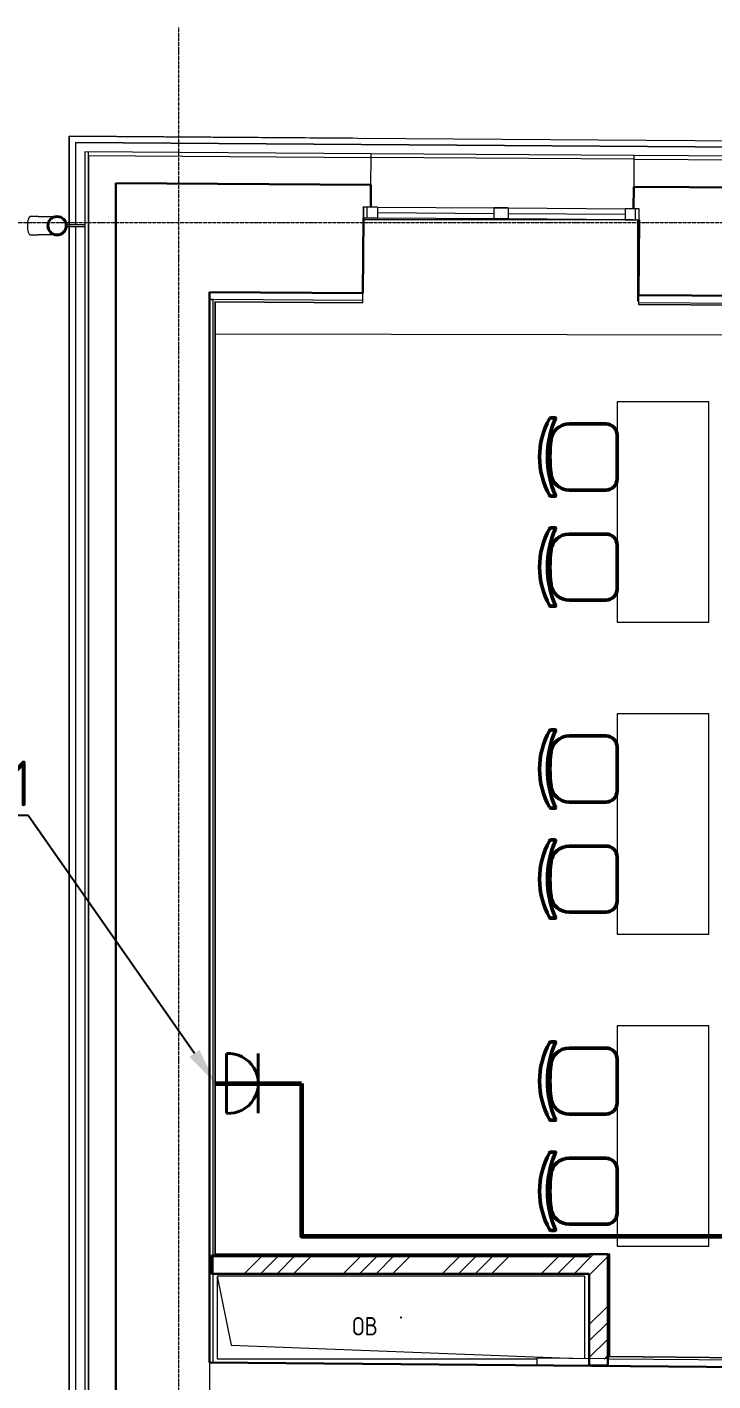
# Model space of a CAD drawing. Header units: millimetres. Extents: x -32 to 417638015, y -35 to 175284279.
# Drawn here: x 1288281 to 1292014, y 88588 to 95964 of the extents above; entities that cross this region are included whole.
import ezdxf
from ezdxf import colors
from ezdxf.entities.mleader import LeaderData, LeaderLine
from ezdxf.math import Vec2, Vec3

# ---------------------------------------------------------------- set-up
doc = ezdxf.new("R2010")
doc.units = ezdxf.units.MM
doc.linetypes.add('ADSK_Линия сетки', pattern=[25, 20, -2.5, 0, -2.5])
for name, color, linetype, lineweight in [('_ Окна', 7, 'Continuous', 9), ('_ЭМ_гофра', 5, 'Continuous', 60), ('Аннотация', 7, 'Continuous', 18), ('Обобщенные модели', 7, 'Continuous', 18), ('Окна', 7, 'Continuous', 9), ('Оси', 253, 'Continuous', 9), ('Перекрытие', 7, 'Continuous', 18), ('Стены наружные', 7, 'Continuous', 18), ('Стены несущие', 7, 'Continuous', 30), ('Стены отделка', 7, 'Continuous', 30), ('Стены штриховка', 7, 'Continuous', 9), ('ТХ', 5, 'Continuous', 0), ('ТХ_Задание ЭОМ_СС', 6, 'Continuous', 0), ('ШТРИХОВКА', 252, 'Continuous', 15), ('ЭМ', 5, 'Continuous', 40)]:
    doc.layers.add(name, color=color, linetype=linetype, lineweight=lineweight)
doc.layers.add('_ЭМ_Надписи', color=7, linetype='Continuous')
doc.styles.add('GOST Common_4', font='GOST_Common.ttf', dxfattribs={"width": 0.9, "height": 200})
doc.styles.add('ЭОМ', font='isocpeur.ttf', dxfattribs={"width": 0.85, "height": 250})
pattern_1 = [(45, (591.94, 243.9), (-269.4077, 269.4077), []), (45, (681.74, 243.9), (-269.4077, 269.4077), []), (45, (771.54, 243.9), (-269.4077, 269.4077), []), (45, (861.35, 243.9), (-269.4077, 269.4077), [])]

# ---------------------------------------------------------------- blocks, each defined once
blk = doc.blocks.new('_ЭМ_ТХ2_4 Этаж')
at = {"color": 8, "linetype": 'ByBlock', "lineweight": -2}
for p, q in [((1940.9, 42072.2), (1962.6, 42072.2)), ((1940.9, 42072.2), (1962.6, 42072.2)), ((2239.9, 42038.7), (2039.6, 42038.7)), ((2239.9, 42038.7), (2039.6, 42038.7)), ((2299.9, 41978.8), (2299.9, 41738.7)), ((2299.9, 41978.8), (2299.9, 41738.7)), ((2239.9, 41678.7), (2039.6, 41678.7)), ((2239.9, 41678.7), (2039.6, 41678.7)), ((1940.9, 41645.2), (1962.6, 41645.2)), ((1940.9, 41645.2), (1962.6, 41645.2)), ((1940.9, 41472.2), (1962.6, 41472.2)), ((1940.9, 41472.2), (1962.6, 41472.2)), ((2239.9, 41438.7), (2039.6, 41438.7)), ((2239.9, 41438.7), (2039.6, 41438.7)), ((2299.9, 41378.8), (2299.9, 41138.7)), ((2299.9, 41378.8), (2299.9, 41138.7)), ((1940.9, 41045.2), (1962.6, 41045.2)), ((1940.9, 41045.2), (1962.6, 41045.2)), ((2239.9, 41078.7), (2039.6, 41078.7)), ((2239.9, 41078.7), (2039.6, 41078.7)), ((1940.9, 40372.2), (1962.6, 40372.2)), ((1940.9, 40372.2), (1962.6, 40372.2)), ((2239.9, 40338.7), (2039.6, 40338.7)), ((2239.9, 40338.7), (2039.6, 40338.7)), ((2299.9, 40278.8), (2299.9, 40038.7)), ((2299.9, 40278.8), (2299.9, 40038.7)), ((2239.9, 39978.7), (2039.6, 39978.7)), ((2239.9, 39978.7), (2039.6, 39978.7)), ((1940.9, 39945.2), (1962.6, 39945.2)), ((1940.9, 39945.2), (1962.6, 39945.2)), ((1940.9, 39772.2), (1962.6, 39772.2)), ((1940.9, 39772.2), (1962.6, 39772.2)), ((2239.9, 39738.7), (2039.6, 39738.7)), ((2239.9, 39738.7), (2039.6, 39738.7)), ((2299.9, 39678.8), (2299.9, 39438.7)), ((2299.9, 39678.8), (2299.9, 39438.7)), ((1940.9, 39345.2), (1962.6, 39345.2)), ((1940.9, 39345.2), (1962.6, 39345.2)), ((2239.9, 39378.7), (2039.6, 39378.7)), ((2239.9, 39378.7), (2039.6, 39378.7)), ((1940.9, 38672.2), (1962.6, 38672.2)), ((1940.9, 38672.2), (1962.6, 38672.2)), ((2239.9, 38638.7), (2039.6, 38638.7)), ((2239.9, 38638.7), (2039.6, 38638.7)), ((2299.9, 38578.8), (2299.9, 38338.7)), ((2299.9, 38578.8), (2299.9, 38338.7)), ((1940.9, 38245.2), (1962.6, 38245.2)), ((1940.9, 38245.2), (1962.6, 38245.2)), ((2239.9, 38278.7), (2039.6, 38278.7)), ((2239.9, 38278.7), (2039.6, 38278.7)), ((1940.9, 38072.2), (1962.6, 38072.2)), ((1940.9, 38072.2), (1962.6, 38072.2)), ((2239.9, 38038.7), (2039.6, 38038.7)), ((2239.9, 38038.7), (2039.6, 38038.7)), ((2299.9, 37978.8), (2299.9, 37738.7)), ((2299.9, 37978.8), (2299.9, 37738.7)), ((1940.9, 37645.2), (1962.6, 37645.2)), ((1940.9, 37645.2), (1962.6, 37645.2)), ((2239.9, 37678.7), (2039.6, 37678.7)), ((2239.9, 37678.7), (2039.6, 37678.7))]:
    blk.add_line(p, q, dxfattribs=at)
for centre, radius, start, end in [((2309, 41858.7), 430.5, 150.99166, 209.00834), ((2309, 41858.7), 430.5, 150.99166, 209.00834), ((2442.2, 41858.7), 520.8, 156.31951, 203.68049), ((2442.2, 41858.7), 520.8, 156.31951, 203.68049), ((1940.9, 42062.2), 10, 90, 148.06825), ((1940.9, 42062.2), 10, 90, 148.06825), ((1962.6, 42069.2), 3, 333.89783, 90), ((1962.6, 42069.2), 3, 333.89783, 90), ((2039.6, 41938.7), 100, 90, 174.25844), ((2039.6, 41938.7), 100, 90, 174.25844), ((2239.9, 41978.7), 60, 0, 90), ((2239.9, 41978.7), 60, 0, 90), ((2735.5, 41858.7), 800.4, 173.24698, 186.75302), ((2735.5, 41858.7), 800.4, 173.24698, 186.75302), ((2039.6, 41778.7), 100, 185.74156, 270), ((2039.6, 41778.7), 100, 185.74156, 270), ((2239.9, 41738.7), 60, 270, 0), ((2239.9, 41738.7), 60, 270, 0), ((1940.9, 41655.2), 10, 211.93175, 270), ((1940.9, 41655.2), 10, 211.93175, 270), ((1962.6, 41648.2), 3, 270, 26.10217), ((1962.6, 41648.2), 3, 270, 26.10217), ((2309, 41258.7), 430.5, 150.99166, 209.00834), ((2309, 41258.7), 430.5, 150.99166, 209.00834), ((2442.2, 41258.7), 520.8, 156.31951, 203.68049), ((2442.2, 41258.7), 520.8, 156.31951, 203.68049), ((1940.9, 41462.2), 10, 90, 148.06825), ((1940.9, 41462.2), 10, 90, 148.06825), ((1962.6, 41469.2), 3, 333.89783, 90), ((1962.6, 41469.2), 3, 333.89783, 90), ((2039.6, 41338.7), 100, 90, 174.25844), ((2039.6, 41338.7), 100, 90, 174.25844), ((2239.9, 41378.7), 60, 0, 90), ((2239.9, 41378.7), 60, 0, 90), ((2735.5, 41258.7), 800.4, 173.24698, 186.75302), ((2735.5, 41258.7), 800.4, 173.24698, 186.75302), ((2039.6, 41178.7), 100, 185.74156, 270), ((2039.6, 41178.7), 100, 185.74156, 270), ((2239.9, 41138.7), 60, 270, 0), ((2239.9, 41138.7), 60, 270, 0), ((1940.9, 41055.2), 10, 211.93175, 270), ((1940.9, 41055.2), 10, 211.93175, 270), ((1962.6, 41048.2), 3, 270, 26.10217), ((1962.6, 41048.2), 3, 270, 26.10217), ((2309, 40158.7), 430.5, 150.99166, 209.00834), ((2309, 40158.7), 430.5, 150.99166, 209.00834), ((2442.2, 40158.7), 520.8, 156.31951, 203.68049), ((2442.2, 40158.7), 520.8, 156.31951, 203.68049), ((1940.9, 40362.2), 10, 90, 148.06825), ((1940.9, 40362.2), 10, 90, 148.06825), ((1962.6, 40369.2), 3, 333.89783, 90), ((1962.6, 40369.2), 3, 333.89783, 90), ((2039.6, 40238.7), 100, 90, 174.25844), ((2039.6, 40238.7), 100, 90, 174.25844), ((2239.9, 40278.7), 60, 0, 90), ((2239.9, 40278.7), 60, 0, 90), ((2735.5, 40158.7), 800.4, 173.24698, 186.75302), ((2735.5, 40158.7), 800.4, 173.24698, 186.75302), ((2039.6, 40078.7), 100, 185.74156, 270), ((2039.6, 40078.7), 100, 185.74156, 270), ((2239.9, 40038.7), 60, 270, 0), ((2239.9, 40038.7), 60, 270, 0), ((1940.9, 39955.2), 10, 211.93175, 270), ((1940.9, 39955.2), 10, 211.93175, 270), ((1962.6, 39948.2), 3, 270, 26.10217), ((1962.6, 39948.2), 3, 270, 26.10217), ((2309, 39558.7), 430.5, 150.99166, 209.00834), ((2309, 39558.7), 430.5, 150.99166, 209.00834), ((2442.2, 39558.7), 520.8, 156.31951, 203.68049), ((2442.2, 39558.7), 520.8, 156.31951, 203.68049), ((1940.9, 39762.2), 10, 90, 148.06825), ((1940.9, 39762.2), 10, 90, 148.06825), ((1962.6, 39769.2), 3, 333.89783, 90), ((1962.6, 39769.2), 3, 333.89783, 90), ((2039.6, 39638.7), 100, 90, 174.25844), ((2039.6, 39638.7), 100, 90, 174.25844), ((2239.9, 39678.7), 60, 0, 90), ((2239.9, 39678.7), 60, 0, 90), ((2735.5, 39558.7), 800.4, 173.24698, 186.75302), ((2735.5, 39558.7), 800.4, 173.24698, 186.75302), ((2039.6, 39478.7), 100, 185.74156, 270), ((2039.6, 39478.7), 100, 185.74156, 270), ((2239.9, 39438.7), 60, 270, 0), ((2239.9, 39438.7), 60, 270, 0), ((1940.9, 39355.2), 10, 211.93175, 270), ((1940.9, 39355.2), 10, 211.93175, 270), ((1962.6, 39348.2), 3, 270, 26.10217), ((1962.6, 39348.2), 3, 270, 26.10217), ((2309, 38458.7), 430.5, 150.99166, 209.00834), ((2309, 38458.7), 430.5, 150.99166, 209.00834), ((2442.2, 38458.7), 520.8, 156.31951, 203.68049), ((2442.2, 38458.7), 520.8, 156.31951, 203.68049), ((1940.9, 38662.2), 10, 90, 148.06825), ((1940.9, 38662.2), 10, 90, 148.06825), ((1962.6, 38669.2), 3, 333.89783, 90), ((1962.6, 38669.2), 3, 333.89783, 90), ((2039.6, 38538.7), 100, 90, 174.25844), ((2039.6, 38538.7), 100, 90, 174.25844), ((2239.9, 38578.7), 60, 0, 90), ((2239.9, 38578.7), 60, 0, 90), ((2735.5, 38458.7), 800.4, 173.24698, 186.75302), ((2735.5, 38458.7), 800.4, 173.24698, 186.75302), ((2039.6, 38378.7), 100, 185.74156, 270), ((2039.6, 38378.7), 100, 185.74156, 270), ((2239.9, 38338.7), 60, 270, 0), ((2239.9, 38338.7), 60, 270, 0), ((1940.9, 38255.2), 10, 211.93175, 270), ((1940.9, 38255.2), 10, 211.93175, 270), ((1962.6, 38248.2), 3, 270, 26.10217), ((1962.6, 38248.2), 3, 270, 26.10217), ((2309, 37858.7), 430.5, 150.99166, 209.00834), ((2309, 37858.7), 430.5, 150.99166, 209.00834), ((2442.2, 37858.7), 520.8, 156.31951, 203.68049), ((2442.2, 37858.7), 520.8, 156.31951, 203.68049), ((1940.9, 38062.2), 10, 90, 148.06825), ((1940.9, 38062.2), 10, 90, 148.06825), ((1962.6, 38069.2), 3, 333.89783, 90), ((1962.6, 38069.2), 3, 333.89783, 90), ((2039.6, 37938.7), 100, 90, 174.25844), ((2039.6, 37938.7), 100, 90, 174.25844), ((2239.9, 37978.7), 60, 0, 90), ((2239.9, 37978.7), 60, 0, 90), ((2735.5, 37858.7), 800.4, 173.24698, 186.75302), ((2735.5, 37858.7), 800.4, 173.24698, 186.75302), ((2039.6, 37778.7), 100, 185.74156, 270), ((2039.6, 37778.7), 100, 185.74156, 270), ((2239.9, 37738.7), 60, 270, 0), ((2239.9, 37738.7), 60, 270, 0), ((1940.9, 37655.2), 10, 211.93175, 270), ((1940.9, 37655.2), 10, 211.93175, 270), ((1962.6, 37648.2), 3, 270, 26.10217), ((1962.6, 37648.2), 3, 270, 26.10217)]:
    blk.add_arc(centre, radius, start, end, dxfattribs=at)
at = {"layer": 'ТХ', "color": 8}
for p, q in [((2799.9, 42158.7), (2299.9, 42158.7)), ((2299.9, 42158.7), (2299.9, 40958.7)), ((2799.9, 40958.7), (2799.9, 42158.7)), ((2299.9, 40958.7), (2799.9, 40958.7)), ((2799.9, 40458.7), (2299.9, 40458.7)), ((2299.9, 40458.7), (2299.9, 39258.7)), ((2799.9, 39258.7), (2799.9, 40458.7)), ((2299.9, 39258.7), (2799.9, 39258.7)), ((2799.9, 38758.7), (2299.9, 38758.7)), ((2299.9, 38758.7), (2299.9, 37558.7)), ((2799.9, 37558.7), (2799.9, 38758.7)), ((2299.9, 37558.7), (2799.9, 37558.7))]:
    blk.add_line(p, q, dxfattribs=at)
blk = doc.blocks.new('План 4 этажа')
at = {"layer": 'Стены штриховка', "lineweight": 9}
h = blk.add_hatch(dxfattribs=at)
h.set_pattern_fill('ANSI34', color=8, scale=20)
h.set_pattern_definition(pattern_1)
h.paths.add_polyline_path([(-5815.848, 37647.96), (-3759.286, 37647.96), (-3759.286, 37741.96), (-5815.848, 37747.96), (-5815.848, 37687.96)])
h = blk.add_hatch(dxfattribs=at)
h.set_pattern_fill('ANSI34', color=8, scale=20)
h.set_pattern_definition(pattern_1)
h.paths.add_polyline_path([(-3759.286, 37174.262), (-3659.286, 37184.53), (-3659.286, 37753.96), (-3759.286, 37753.96), (-3759.286, 37184.53)])
at = {"layer": '_ Окна', "color": 8, "lineweight": 18}
for p, q in [((-4988.806, 43399.575), (-4988.404, 43459.574)), ((-4988.404, 43459.574), (-4912.405, 43459.063)), ((-4912.405, 43459.063), (-4912.808, 43399.065)), ((-4276.823, 43394.793), (-4276.42, 43454.792)), ((-4276.42, 43454.792), (-4200.421, 43454.282)), ((-4200.421, 43454.282), (-4200.824, 43394.283)), ((-3564.436, 43450.01), (-3564.839, 43390.012)), ((-3488.437, 43449.5), (-3564.436, 43450.01)), ((-3488.84, 43389.501), (-3488.437, 43449.5)), ((-4912.808, 43399.065), (-4988.806, 43399.575)), ((-4200.824, 43394.283), (-4276.823, 43394.793)), ((-3564.839, 43390.012), (-3488.84, 43389.501))]:
    blk.add_line(p, q, dxfattribs=at)
at = {"layer": '_ Окна', "color": 8}
for p, q in [((-4968.807, 43399.441), (-4968.404, 43459.439)), ((-3508.84, 43389.635), (-3508.437, 43449.634)), ((-4912.607, 43429.064), (-4276.621, 43424.793)), ((-4200.623, 43424.282), (-3564.637, 43420.011))]:
    blk.add_line(p, q, dxfattribs=at)
at = {"layer": 'Обобщенные модели', "color": 8}
for p, q in [((-6759.496, 43407.334), (-6802, 43407.334)), ((-6802, 43307.334), (-6759.496, 43307.334)), ((-6505.848, 43362.334), (-6604.989, 43362.334)), ((-6604.989, 43352.334), (-6505.848, 43352.334)), ((-3784.286, 37634.541), (-5784.286, 37634.541)), ((-5784.286, 37634.541), (-5784.286, 37184.541)), ((-5784.286, 37634.541), (-5709.286, 37259.541)), ((-3784.286, 37634.541), (-5784.286, 37634.541)), ((-5784.286, 37634.541), (-5784.286, 37184.541)), ((-3784.286, 37185.733), (-3784.286, 37634.541)), ((-3784.286, 37185.733), (-3784.286, 37634.541)), ((-5709.286, 37259.541), (-3823.772, 37186.08)), ((-5784.286, 37184.541), (-4045.133, 37184.541)), ((-5784.286, 37184.541), (-4045.133, 37184.541))]:
    blk.add_line(p, q, dxfattribs=at)
at = {"layer": 'Обобщенные модели', "color": 8, "flags": 128}
for points in [[(-6759.496, 43407.334), (-6753.828, 43407.334), (-6748.243, 43407.334), (-6742.751, 43407.334), (-6737.36, 43407.334), (-6732.078, 43407.334), (-6726.914, 43407.334), (-6721.876, 43407.334), (-6716.973, 43407.334), (-6712.212, 43407.334), (-6707.601, 43407.334), (-6703.147, 43407.334), (-6698.857, 43407.334), (-6694.738, 43407.334), (-6690.798, 43407.334), (-6687.041, 43407.334), (-6683.474, 43407.334), (-6680.103, 43407.334), (-6676.933, 43407.334), (-6673.97, 43407.334), (-6671.217, 43407.334), (-6668.865, 43407.334)], [(-6668.865, 43307.334), (-6670.136, 43307.334), (-6672.799, 43307.334), (-6675.675, 43307.334), (-6678.76, 43307.334), (-6682.048, 43307.334), (-6685.534, 43307.334), (-6689.212, 43307.334), (-6693.077, 43307.334), (-6697.123, 43307.334), (-6701.342, 43307.334), (-6705.729, 43307.334), (-6710.276, 43307.334), (-6714.975, 43307.334), (-6719.82, 43307.334), (-6724.803, 43307.334), (-6729.915, 43307.334), (-6735.149, 43307.334), (-6740.496, 43307.334), (-6745.947, 43307.334), (-6751.495, 43307.334), (-6757.129, 43307.334), (-6759.496, 43307.334)]]:
    blk.add_lwpolyline(points, dxfattribs=at)
at = {"layer": 'Обобщенные модели', "color": 8}
for centre, radius, start, end in [((-6655.848, 43357.334), 52, 0, 180), ((-6655.848, 43357.334), 52, 180, 0), ((-4784.286, 37409.541), 2.5, 0, 180), ((-4784.286, 37409.541), 2.5, 180, 0), ((-4784.286, 37409.541), 2.5, 195, 210), ((-4784.286, 37409.541), 2.5, 240, 0), ((-4784.286, 37409.541), 2.5, 0, 105)]:
    blk.add_arc(centre, radius, start, end, dxfattribs=at)
at = {"layer": 'Обобщенные модели', "color": 8, "lineweight": 40}
for start, end in [(0, 180), (180, 0)]:
    blk.add_arc((-6655.848, 43357.334), 50, start, end, dxfattribs=at)
at = {"layer": 'Обобщенные модели', "color": 8}
for start_param, end_param in [(3.14159265, 4.71238898), (4.71238898, 6.28318531)]:
    blk.add_ellipse((-6802, 43357.334), major_axis=(0, -50), ratio=0.30901699, start_param=start_param, end_param=end_param, dxfattribs=at)
at = {"layer": 'Окна', "color": 8}
for p, q in [((-4988.404, 43459.574), (-4988.806, 43399.575)), ((-4912.405, 43459.063), (-4988.404, 43459.574)), ((-4912.405, 43459.063), (-4276.42, 43454.792)), ((-4200.421, 43454.282), (-4276.42, 43454.792)), ((-4200.421, 43454.282), (-3564.436, 43450.01)), ((-3488.437, 43449.5), (-3564.436, 43450.01)), ((-3488.84, 43389.501), (-3488.437, 43449.5)), ((-4988.806, 43399.575), (-4912.808, 43399.065)), ((-4276.823, 43394.793), (-4912.808, 43399.065)), ((-4276.823, 43394.793), (-4200.824, 43394.283)), ((-3564.839, 43390.012), (-4200.824, 43394.283)), ((-3564.839, 43390.012), (-3488.84, 43389.501))]:
    blk.add_line(p, q, dxfattribs=at)
at = {"layer": 'Оси', "color": 8, "linetype": 'ADSK_Линия сетки'}
for p, q in [((-5993.495, -3353.101), (-5993.495, 44439.553)), ((-10052.178, 43374.489), (56511.792, 43374.489))]:
    blk.add_line(p, q, dxfattribs=at)
at = {"layer": 'Перекрытие', "color": 8}
for p, q in [((-3522.768, 43389.729), (-4988.873, 43389.729)), ((-3494.759, 42946.312), (-3494.759, 43389.541)), ((-3491.817, 42946.312), (-3494.759, 42946.312)), ((-5793.848, 42767.499), (3181.505, 42755.035))]:
    blk.add_line(p, q, dxfattribs=at)
at = {"layer": 'Стены наружные', "color": 8}
for p, q in [((-6590.848, 43362.111), (-6590.848, 43845.358)), ((-6590.848, 43845.358), (4090.323, 43773.609)), ((-6555.848, 43810.123), (-6555.848, 43361.986)), ((4055.499, 43738.842), (-6555.848, 43810.123)), ((-6555.848, 43810.108), (4055.489, 43738.843)), ((-3516.489, 43739.695), (-4946.457, 43749.298)), ((-3516.623, 43719.695), (-4946.591, 43729.299)), ((-6590.848, 32262.111), (-6590.848, 43352.558)), ((-6555.848, 43352.683), (-6555.848, 32261.986))]:
    blk.add_line(p, q, dxfattribs=at)
at = {"layer": 'Стены несущие', "color": 8}
for p, q in [((-4947.599, 43579.302), (-6335.848, 43588.626)), ((-6335.848, 43588.626), (-6335.848, 35746.673)), ((-4948.404, 43459.305), (-4947.599, 43579.302)), ((-3517.631, 43569.699), (-3518.437, 43449.701)), ((-1921.314, 43558.978), (-3517.631, 43569.699)), ((-3487.437, 43449.493), (-3488.437, 43449.5)), ((-4991.56, 42989.584), (-4988.806, 43399.575)), ((-3488.84, 43389.501), (-3491.594, 42979.51)), ((-6335.848, 35746.673), (-6335.848, 42998.612)), ((-5825.848, 37163.657), (-5825.848, 42995.187)), ((-4991.56, 42989.584), (-5825.807, 42995.187)), ((-4991.56, 42989.584), (-4991.56, 42989.584)), ((-3491.594, 42979.51), (-1965.275, 42969.26)), ((-3759.286, 37747.96), (-5815.848, 37747.96)), ((-5815.848, 37747.96), (-5815.848, 37647.96)), ((-3759.286, 37753.96), (-3759.286, 37741.96)), ((-3659.286, 37753.96), (-3759.286, 37753.96)), ((-3659.286, 37147.96), (-3659.286, 37753.96)), ((-5815.848, 37647.96), (-3759.286, 37647.96)), ((-3759.286, 37647.96), (-3759.286, 37147.96)), ((1040.526, 37103.368), (-5825.848, 37163.657)), ((-3759.286, 37147.96), (-3659.286, 37147.96))]:
    blk.add_line(p, q, dxfattribs=at)
at = {"layer": 'Стены отделка', "color": 8, "lineweight": 9}
for p, q in [((-5046.077, 43834.984), (-6590.848, 43845.358)), ((-6590.848, 43845.358), (-6590.848, 35807.743)), ((-4946.457, 43749.298), (-6505.848, 43759.771)), ((-6505.848, 43759.771), (-6505.848, 35746.673)), ((-6485.848, 43739.636), (-4946.591, 43729.299)), ((-4946.591, 43729.299), (-4946.457, 43749.298)), ((-3516.489, 43739.695), (-3517.631, 43569.699)), ((-3515.489, 43739.688), (-3516.489, 43739.695)), ((-1980.524, 43729.379), (-3515.489, 43739.688)), ((-4947.599, 43579.302), (-4946.591, 43729.299)), ((-3516.623, 43719.695), (-1920.306, 43708.974)), ((-6335.848, 42998.612), (-6335.848, 43588.626)), ((-3517.631, 43569.699), (-3517.631, 43569.699)), ((-5825.807, 42995.187), (-5826.076, 42955.188)), ((-5826.076, 42955.188), (-5805.848, 42955.052)), ((-5805.848, 42955.186), (-5825.848, 42955.186)), ((-5805.848, 37163.657), (-5805.848, 42955.186)), ((-5793.848, 42942.971), (-4991.909, 42937.585)), ((-5793.848, 37753.96), (-5793.848, 42942.971)), ((-4991.909, 42937.585), (-4991.829, 42949.585)), ((-4991.829, 42949.585), (-4991.56, 42989.584)), ((-3491.862, 42939.511), (-3491.943, 42927.512)), ((-3491.943, 42927.512), (-1965.624, 42917.261)), ((-3491.594, 42979.51), (-3491.862, 42939.511)), ((-3490.862, 42939.505), (-3491.862, 42939.511)), ((-3491.594, 42979.51), (-3491.594, 42979.51)), ((-5805.848, 37741.96), (-3759.286, 37741.96)), ((-3759.286, 37753.96), (-5793.848, 37753.96)), ((-3649.286, 37753.96), (-3659.286, 37753.96)), ((-3647.286, 37196.531), (-3647.286, 37751.96)), ((-4045.102, 37188.023), (-4045.453, 37148.025)), ((-3649.286, 37184.548), (-4045.102, 37188.023)), ((1040.983, 37155.366), (-3647.286, 37196.531)), ((-5825.848, 37163.657), (-5805.848, 37163.657))]:
    blk.add_line(p, q, dxfattribs=at)
at = {"layer": 'Стены штриховка', "color": 8}
for p, q in [((-6485.848, 35746.673), (-6485.848, 43759.637)), ((-6485.848, 43739.636), (-6485.848, 35746.673)), ((-4991.829, 42949.585), (-5805.848, 42955.052)), ((-5795.848, 42944.985), (-4991.896, 42939.585)), ((-5795.848, 37751.96), (-5795.848, 42944.985)), ((-3491.93, 42929.512), (-1965.611, 42919.261)), ((-3490.862, 42939.505), (-1965.544, 42929.261)), ((-3759.286, 37751.96), (-5795.848, 37751.96)), ((-3647.286, 37751.96), (-3659.286, 37751.96)), ((-3649.286, 37194.548), (-3649.286, 37753.96)), ((-3647.286, 37753.96), (-3649.286, 37753.96)), ((-3647.286, 37751.96), (-3647.286, 37753.96)), ((1040.965, 37153.366), (-3649.286, 37194.548)), ((-3649.286, 37184.548), (1029.878, 37143.463)), ((-5825.848, 37163.657), (-5825.848, 36783.642))]:
    blk.add_line(p, q, dxfattribs=at)
at = {"layer": 'Аннотация', "color": 8, "lineweight": 9, "insert": (-4911.261, 37411.702), "char_height": 100, "width": 149.985, "attachment_point": 3, "line_spacing_factor": 1.022766, "style": 'GOST Common_4'}
blk.add_mtext('\\pxqr,t3.6,7.2,10.8,14.4,18,21.6,25.2,28.8,32.4,36,39.6,43.2,46.8,50.4,54,57.6,61.2,64.8,68.4,72,75.6,79.2,82.8,86.4,90,93.6,97.2,100.8,104.4,108,111.6,115.2;{ОВ}', dxfattribs=at)
blk = doc.blocks.new('1м розетка IP20')
at = {"layer": 'ЭМ', "color": 5}
for p, q in [((-10.5, 162.7), (-10.5, -162.7)), ((163.1, 162.7), (163.1, -162.7)), ((-10.5, 0), (315.5, 0))]:
    blk.add_line(p, q, dxfattribs=at)
blk.add_arc((0, 0), 163.1, 266.31959, 93.68041, dxfattribs=at)

msp = doc.modelspace()

# ---------------------------------------------------------------- linework, layer by layer
at = {"layer": '_ЭМ_гофра', "linetype": 'ByBlock'}
for points in [[(1289774.4, 90208.8), (1289774.4, 89376.9), (1297755.7, 89376.9), (1297755.7, 93473.3), (1298300.8, 93778.8)], [(1289306.4, 90208.8), (1289774.4, 90208.8)]]:
    msp.add_lwpolyline(points, dxfattribs=at)

# ---------------------------------------------------------------- block references
at = {"layer": 'ТХ_Задание ЭОМ_СС', "lineweight": 50}
msp.add_blockref('_ЭМ_ТХ2_4 Этаж', (1289191.8, 51763.2), dxfattribs=at)
at = {"layer": 'ШТРИХОВКА'}
msp.add_blockref('План 4 этажа', (1295100.3, 51524.3), dxfattribs=at)
at = {"layer": 'ЭМ'}
msp.add_blockref('1м розетка IP20', (1289376.3, 90208.8), dxfattribs=at)

# ---------------------------------------------------------------- leaders
at = {"layer": '_ЭМ_Надписи', "color": 7, "ltscale": 5}
ml = msp.add_multileader_mtext('Standard', dxfattribs=at)
ml.set_content('{\\fGOST Common|b0|i0|c204|p34;\\W0.9;\\C256;4ЩРС-1\\fISOCPEUR|b0|i0|c204|p34;\\W0.85; Гр.1 Резерв\\P\\fGOST Common|b0|i0|c0|p34;\\W0.9;h=\\fGOST Common|b0|i0|c204|p34;1\\fGOST Common|b0|i0|c0|p34;.\\fGOST Common|b0|i0|c204|p34;8м}', color=1, style='ЭОМ')
ml.set_leader_properties()
ml.build(insert=Vec2(0, 0))
ml.multileader.update_dxf_attribs({"text_left_attachment_type": 6, "text_right_attachment_type": 6, "dogleg_length": 0, "arrow_head_size": 200})
ctx = ml.context
ctx.base_point, ctx.char_height, ctx.arrow_head_size, ctx.landing_gap_size, ctx.plane_origin = Vec3(1286701, 91668.3), 250, 200, 0, Vec3(1261430.5, 105601.7)
ctx.left_attachment, ctx.right_attachment = 6, 6
notes = []
notes.append((ctx, [(1, (1, 1, 0), (1288287.2, 91668.3), (-1, 0), 0, [(0, [(1289306.4, 90208.8)], 0, [])])]))
ctx.mtext.insert, ctx.mtext.width, ctx.mtext.defined_height, ctx.mtext.flow_direction = Vec3(1286701, 91968.3), 2273.288, 545.6, 5
for ctx, leaders in notes:
    for number, flags, end, landing, length, lines in leaders:
        leader = LeaderData()
        leader.index, (leader.has_last_leader_line, leader.has_dogleg_vector, leader.attachment_direction) = number, flags
        leader.last_leader_point, leader.dogleg_vector, leader.dogleg_length = Vec3(end), Vec3(landing), length
        for number, points, colour, breaks in lines:
            line = LeaderLine()
            line.index, line.vertices, line.color, line.breaks = number, Vec3.list(points), colors.encode_raw_color(colour), breaks
            leader.lines.append(line)
        ctx.leaders.append(leader)

doc.saveas('drawing.dxf')
